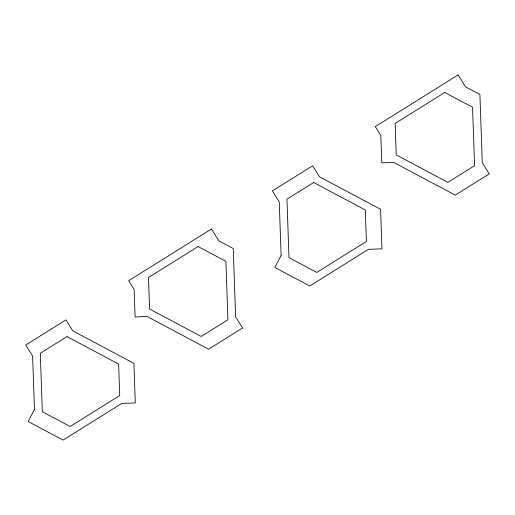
<?xml version="1.0" encoding="UTF-8"?>
<svg xmlns="http://www.w3.org/2000/svg" width="515" height="515" viewBox="0 0 515 515"><rect width="100%" height="100%" fill="white"/><g stroke="black" fill="none" stroke-linecap="round" stroke-linejoin="round"><path stroke-width="0.77" d="M34.454 409.58L28.119 421.489L63.088 440.087L121.81 403.406L135.297 402.936L133.919 363.352L72.782 330.836L65.946 319.886L25.75 344.998L32.587 355.949L34.454 409.58M281.113 255.498L274.778 267.407L309.74 286.012L368.47 249.324L381.95 248.854L380.579 209.277L319.442 176.754L312.605 165.811L272.409 190.917L279.246 201.867L281.113 255.498M211.459 228.988L128.641 280.726L134.157 289.565L135.11 316.925L147.123 316.506L208.601 349.209L242.591 327.978L235.613 316.796L233.237 248.539L218.907 240.917L211.459 228.988M458.112 74.913L375.293 126.645L380.817 135.484L381.763 162.843L393.782 162.425L455.26 195.127L489.25 173.896L482.272 162.721L479.896 94.457L465.56 86.835L458.112 74.913M198.088 246.531L148.487 277.521L149.582 308.987L201.211 336.45L227.92 319.77L225.885 261.317L198.088 246.531M444.741 92.455L395.14 123.439L396.235 154.906L447.87 182.368L474.573 165.688L472.538 107.236L444.741 92.455M67.002 336.585L40.292 353.271L42.327 411.717L70.124 426.504L119.725 395.52L118.63 364.053L67.002 336.585M313.654 182.51L286.952 199.189L288.986 257.635L316.783 272.422L366.384 241.438L365.29 209.972L313.654 182.51"/></g></svg>
